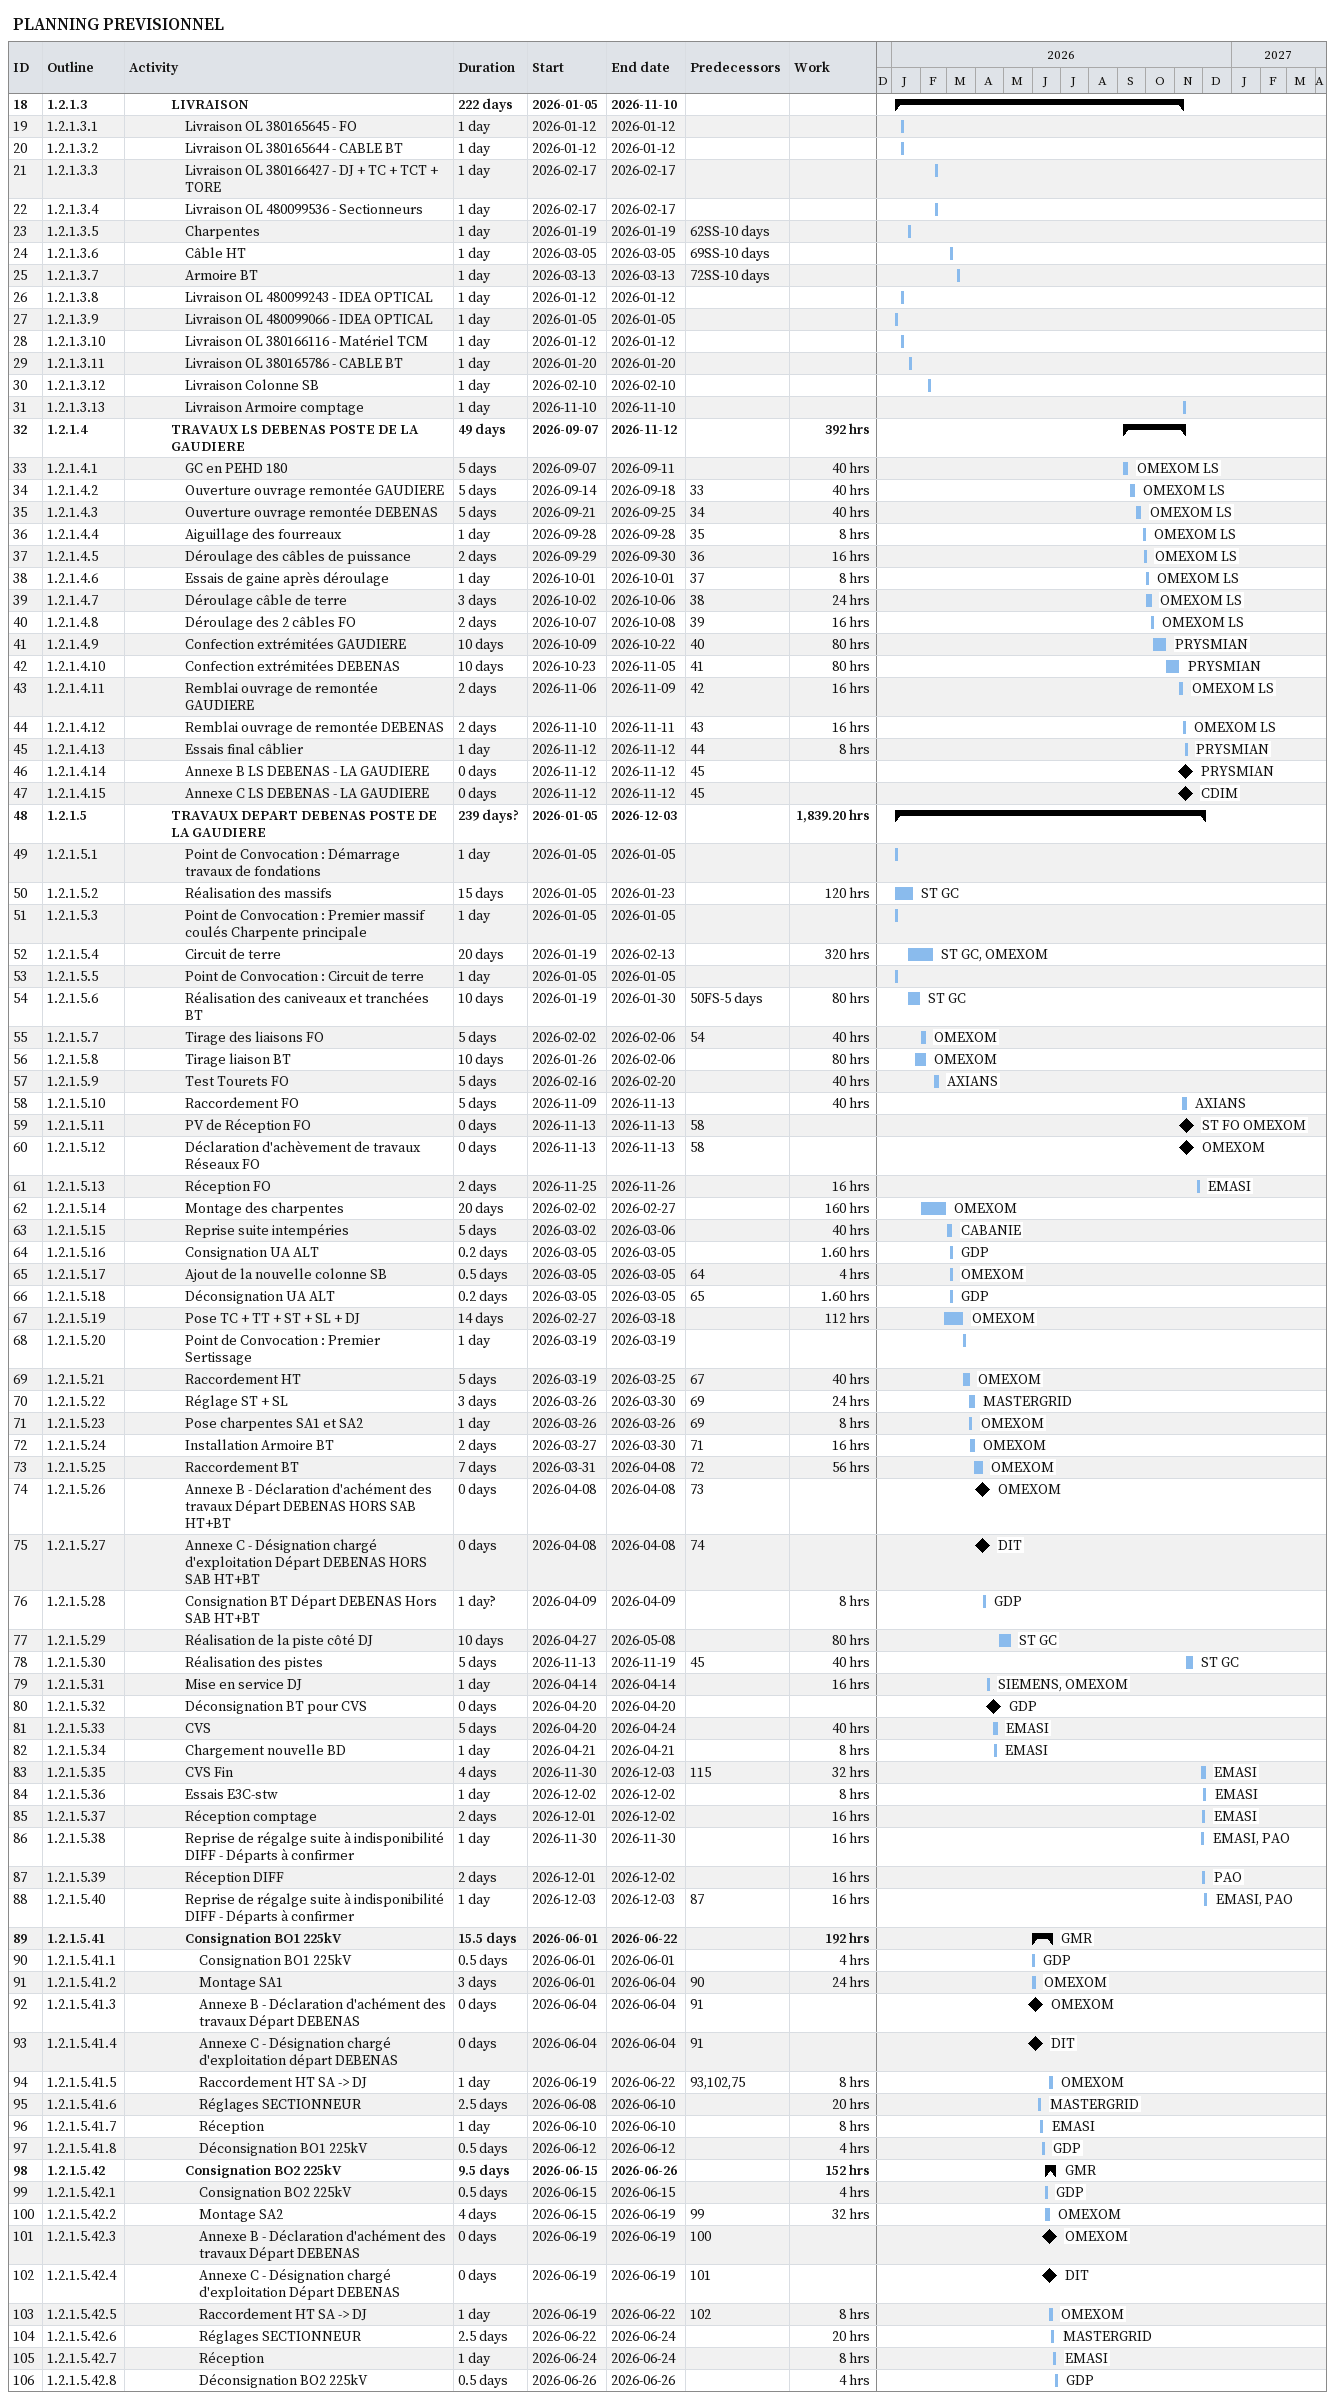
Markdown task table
PLANNING PREVISIONNEL

| ID | WBS | Task | Duration | Start | Finish | Predecessors | Resources | Work (h) |
|---|---|---|---|---|---|---|---|---|
| 18 | 1.2.1.3 | **LIVRAISON** | 222d | 2026-01-05 | 2026-11-10 |  |  |  |
| 19 | 1.2.1.3.1 | Livraison OL 380165645 - FO | 1d | 2026-01-12 | 2026-01-12 |  |  |  |
| 20 | 1.2.1.3.2 | Livraison OL 380165644 - CABLE BT | 1d | 2026-01-12 | 2026-01-12 |  |  |  |
| 21 | 1.2.1.3.3 | Livraison OL 380166427 - DJ + TC + TCT + TORE | 1d | 2026-02-17 | 2026-02-17 |  |  |  |
| 22 | 1.2.1.3.4 | Livraison OL 480099536 - Sectionneurs | 1d | 2026-02-17 | 2026-02-17 |  |  |  |
| 23 | 1.2.1.3.5 | Charpentes | 1d | 2026-01-19 | 2026-01-19 | 62SS-10d |  |  |
| 24 | 1.2.1.3.6 | Câble HT | 1d | 2026-03-05 | 2026-03-05 | 69SS-10d |  |  |
| 25 | 1.2.1.3.7 | Armoire BT | 1d | 2026-03-13 | 2026-03-13 | 72SS-10d |  |  |
| 26 | 1.2.1.3.8 | Livraison OL 480099243 - IDEA OPTICAL | 1d | 2026-01-12 | 2026-01-12 |  |  |  |
| 27 | 1.2.1.3.9 | Livraison OL 480099066 - IDEA OPTICAL | 1d | 2026-01-05 | 2026-01-05 |  |  |  |
| 28 | 1.2.1.3.10 | Livraison OL 380166116 - Matériel TCM | 1d | 2026-01-12 | 2026-01-12 |  |  |  |
| 29 | 1.2.1.3.11 | Livraison OL 380165786 - CABLE BT | 1d | 2026-01-20 | 2026-01-20 |  |  |  |
| 30 | 1.2.1.3.12 | Livraison Colonne SB | 1d | 2026-02-10 | 2026-02-10 |  |  |  |
| 31 | 1.2.1.3.13 | Livraison Armoire comptage | 1d | 2026-11-10 | 2026-11-10 |  |  |  |
| 32 | 1.2.1.4 | **TRAVAUX LS DEBENAS POSTE DE LA GAUDIERE** | 49d | 2026-09-07 | 2026-11-12 |  |  | 392 |
| 33 | 1.2.1.4.1 | GC en PEHD 180 | 5d | 2026-09-07 | 2026-09-11 |  | OMEXOM LS | 40 |
| 34 | 1.2.1.4.2 | Ouverture ouvrage remontée GAUDIERE | 5d | 2026-09-14 | 2026-09-18 | 33 | OMEXOM LS | 40 |
| 35 | 1.2.1.4.3 | Ouverture ouvrage remontée DEBENAS | 5d | 2026-09-21 | 2026-09-25 | 34 | OMEXOM LS | 40 |
| 36 | 1.2.1.4.4 | Aiguillage des fourreaux | 1d | 2026-09-28 | 2026-09-28 | 35 | OMEXOM LS | 8 |
| 37 | 1.2.1.4.5 | Déroulage des câbles de puissance | 2d | 2026-09-29 | 2026-09-30 | 36 | OMEXOM LS | 16 |
| 38 | 1.2.1.4.6 | Essais de gaine après déroulage | 1d | 2026-10-01 | 2026-10-01 | 37 | OMEXOM LS | 8 |
| 39 | 1.2.1.4.7 | Déroulage câble de terre | 3d | 2026-10-02 | 2026-10-06 | 38 | OMEXOM LS | 24 |
| 40 | 1.2.1.4.8 | Déroulage des 2 câbles FO | 2d | 2026-10-07 | 2026-10-08 | 39 | OMEXOM LS | 16 |
| 41 | 1.2.1.4.9 | Confection extrémitées GAUDIERE | 10d | 2026-10-09 | 2026-10-22 | 40 | PRYSMIAN | 80 |
| 42 | 1.2.1.4.10 | Confection extrémitées DEBENAS | 10d | 2026-10-23 | 2026-11-05 | 41 | PRYSMIAN | 80 |
| 43 | 1.2.1.4.11 | Remblai ouvrage de remontée GAUDIERE | 2d | 2026-11-06 | 2026-11-09 | 42 | OMEXOM LS | 16 |
| 44 | 1.2.1.4.12 | Remblai ouvrage de remontée DEBENAS | 2d | 2026-11-10 | 2026-11-11 | 43 | OMEXOM LS | 16 |
| 45 | 1.2.1.4.13 | Essais final câblier | 1d | 2026-11-12 | 2026-11-12 | 44 | PRYSMIAN | 8 |
| 46 | 1.2.1.4.14 | Annexe B LS DEBENAS - LA GAUDIERE | 0d | 2026-11-12 | 2026-11-12 | 45 | PRYSMIAN |  |
| 47 | 1.2.1.4.15 | Annexe C LS DEBENAS - LA GAUDIERE | 0d | 2026-11-12 | 2026-11-12 | 45 | CDIM |  |
| 48 | 1.2.1.5 | **TRAVAUX DEPART DEBENAS POSTE DE LA GAUDIERE** | 239d? | 2026-01-05 | 2026-12-03 |  |  | 1839.20 |
| 49 | 1.2.1.5.1 | Point de Convocation : Démarrage travaux de fondations | 1d | 2026-01-05 | 2026-01-05 |  |  |  |
| 50 | 1.2.1.5.2 | Réalisation des massifs | 15d | 2026-01-05 | 2026-01-23 |  | ST GC | 120 |
| 51 | 1.2.1.5.3 | Point de Convocation : Premier massif coulés Charpente principale | 1d | 2026-01-05 | 2026-01-05 |  |  |  |
| 52 | 1.2.1.5.4 | Circuit de terre | 20d | 2026-01-19 | 2026-02-13 |  | ST GC, OMEXOM | 320 |
| 53 | 1.2.1.5.5 | Point de Convocation : Circuit de terre | 1d | 2026-01-05 | 2026-01-05 |  |  |  |
| 54 | 1.2.1.5.6 | Réalisation des caniveaux et tranchées BT | 10d | 2026-01-19 | 2026-01-30 | 50FS-5d | ST GC | 80 |
| 55 | 1.2.1.5.7 | Tirage des liaisons FO | 5d | 2026-02-02 | 2026-02-06 | 54 | OMEXOM | 40 |
| 56 | 1.2.1.5.8 | Tirage liaison BT | 10d | 2026-01-26 | 2026-02-06 |  | OMEXOM | 80 |
| 57 | 1.2.1.5.9 | Test Tourets FO | 5d | 2026-02-16 | 2026-02-20 |  | AXIANS | 40 |
| 58 | 1.2.1.5.10 | Raccordement FO | 5d | 2026-11-09 | 2026-11-13 |  | AXIANS | 40 |
| 59 | 1.2.1.5.11 | PV de Réception FO | 0d | 2026-11-13 | 2026-11-13 | 58 | ST FO OMEXOM |  |
| 60 | 1.2.1.5.12 | Déclaration d'achèvement de travaux Réseaux FO | 0d | 2026-11-13 | 2026-11-13 | 58 | OMEXOM |  |
| 61 | 1.2.1.5.13 | Réception FO | 2d | 2026-11-25 | 2026-11-26 |  | EMASI | 16 |
| 62 | 1.2.1.5.14 | Montage des charpentes | 20d | 2026-02-02 | 2026-02-27 |  | OMEXOM | 160 |
| 63 | 1.2.1.5.15 | Reprise suite intempéries | 5d | 2026-03-02 | 2026-03-06 |  | CABANIE | 40 |
| 64 | 1.2.1.5.16 | Consignation UA ALT | 0.2d | 2026-03-05 | 2026-03-05 |  | GDP | 1.60 |
| 65 | 1.2.1.5.17 | Ajout de la nouvelle colonne SB | 0.5d | 2026-03-05 | 2026-03-05 | 64 | OMEXOM | 4 |
| 66 | 1.2.1.5.18 | Déconsignation UA ALT | 0.2d | 2026-03-05 | 2026-03-05 | 65 | GDP | 1.60 |
| 67 | 1.2.1.5.19 | Pose TC + TT + ST + SL + DJ | 14d | 2026-02-27 | 2026-03-18 |  | OMEXOM | 112 |
| 68 | 1.2.1.5.20 | Point de Convocation : Premier Sertissage | 1d | 2026-03-19 | 2026-03-19 |  |  |  |
| 69 | 1.2.1.5.21 | Raccordement HT | 5d | 2026-03-19 | 2026-03-25 | 67 | OMEXOM | 40 |
| 70 | 1.2.1.5.22 | Réglage ST + SL | 3d | 2026-03-26 | 2026-03-30 | 69 | MASTERGRID | 24 |
| 71 | 1.2.1.5.23 | Pose charpentes SA1 et SA2 | 1d | 2026-03-26 | 2026-03-26 | 69 | OMEXOM | 8 |
| 72 | 1.2.1.5.24 | Installation Armoire BT | 2d | 2026-03-27 | 2026-03-30 | 71 | OMEXOM | 16 |
| 73 | 1.2.1.5.25 | Raccordement BT | 7d | 2026-03-31 | 2026-04-08 | 72 | OMEXOM | 56 |
| 74 | 1.2.1.5.26 | Annexe B - Déclaration d'achément des travaux Départ DEBENAS HORS SAB HT+BT | 0d | 2026-04-08 | 2026-04-08 | 73 | OMEXOM |  |
| 75 | 1.2.1.5.27 | Annexe C - Désignation chargé d'exploitation Départ DEBENAS HORS SAB HT+BT | 0d | 2026-04-08 | 2026-04-08 | 74 | DIT |  |
| 76 | 1.2.1.5.28 | Consignation BT Départ DEBENAS Hors SAB HT+BT | 1d? | 2026-04-09 | 2026-04-09 |  | GDP | 8 |
| 77 | 1.2.1.5.29 | Réalisation de la piste côté DJ | 10d | 2026-04-27 | 2026-05-08 |  | ST GC | 80 |
| 78 | 1.2.1.5.30 | Réalisation des pistes | 5d | 2026-11-13 | 2026-11-19 | 45 | ST GC | 40 |
| 79 | 1.2.1.5.31 | Mise en service DJ | 1d | 2026-04-14 | 2026-04-14 |  | SIEMENS, OMEXOM | 16 |
| 80 | 1.2.1.5.32 | Déconsignation BT pour CVS | 0d | 2026-04-20 | 2026-04-20 |  | GDP |  |
| 81 | 1.2.1.5.33 | CVS | 5d | 2026-04-20 | 2026-04-24 |  | EMASI | 40 |
| 82 | 1.2.1.5.34 | Chargement nouvelle BD | 1d | 2026-04-21 | 2026-04-21 |  | EMASI | 8 |
| 83 | 1.2.1.5.35 | CVS Fin | 4d | 2026-11-30 | 2026-12-03 | 115 | EMASI | 32 |
| 84 | 1.2.1.5.36 | Essais E3C-stw | 1d | 2026-12-02 | 2026-12-02 |  | EMASI | 8 |
| 85 | 1.2.1.5.37 | Réception comptage | 2d | 2026-12-01 | 2026-12-02 |  | EMASI | 16 |
| 86 | 1.2.1.5.38 | Reprise de régalge suite à indisponibilité DIFF - Départs à confirmer | 1d | 2026-11-30 | 2026-11-30 |  | EMASI, PAO | 16 |
| 87 | 1.2.1.5.39 | Réception DIFF | 2d | 2026-12-01 | 2026-12-02 |  | PAO | 16 |
| 88 | 1.2.1.5.40 | Reprise de régalge suite à indisponibilité DIFF - Départs à confirmer | 1d | 2026-12-03 | 2026-12-03 | 87 | EMASI, PAO | 16 |
| 89 | 1.2.1.5.41 | **Consignation BO1 225kV** | 15.5d | 2026-06-01 | 2026-06-22 |  | GMR | 192 |
| 90 | 1.2.1.5.41.1 | Consignation BO1 225kV | 0.5d | 2026-06-01 | 2026-06-01 |  | GDP | 4 |
| 91 | 1.2.1.5.41.2 | Montage SA1 | 3d | 2026-06-01 | 2026-06-04 | 90 | OMEXOM | 24 |
| 92 | 1.2.1.5.41.3 | Annexe B - Déclaration d'achément des travaux Départ DEBENAS | 0d | 2026-06-04 | 2026-06-04 | 91 | OMEXOM |  |
| 93 | 1.2.1.5.41.4 | Annexe C - Désignation chargé d'exploitation départ DEBENAS | 0d | 2026-06-04 | 2026-06-04 | 91 | DIT |  |
| 94 | 1.2.1.5.41.5 | Raccordement HT SA -> DJ | 1d | 2026-06-19 | 2026-06-22 | 93, 102, 75 | OMEXOM | 8 |
| 95 | 1.2.1.5.41.6 | Réglages SECTIONNEUR | 2.5d | 2026-06-08 | 2026-06-10 |  | MASTERGRID | 20 |
| 96 | 1.2.1.5.41.7 | Réception | 1d | 2026-06-10 | 2026-06-10 |  | EMASI | 8 |
| 97 | 1.2.1.5.41.8 | Déconsignation BO1 225kV | 0.5d | 2026-06-12 | 2026-06-12 |  | GDP | 4 |
| 98 | 1.2.1.5.42 | **Consignation BO2 225kV** | 9.5d | 2026-06-15 | 2026-06-26 |  | GMR | 152 |
| 99 | 1.2.1.5.42.1 | Consignation BO2 225kV | 0.5d | 2026-06-15 | 2026-06-15 |  | GDP | 4 |
| 100 | 1.2.1.5.42.2 | Montage SA2 | 4d | 2026-06-15 | 2026-06-19 | 99 | OMEXOM | 32 |
| 101 | 1.2.1.5.42.3 | Annexe B - Déclaration d'achément des travaux Départ DEBENAS | 0d | 2026-06-19 | 2026-06-19 | 100 | OMEXOM |  |
| 102 | 1.2.1.5.42.4 | Annexe C - Désignation chargé d'exploitation Départ DEBENAS | 0d | 2026-06-19 | 2026-06-19 | 101 | DIT |  |
| 103 | 1.2.1.5.42.5 | Raccordement HT SA -> DJ | 1d | 2026-06-19 | 2026-06-22 | 102 | OMEXOM | 8 |
| 104 | 1.2.1.5.42.6 | Réglages SECTIONNEUR | 2.5d | 2026-06-22 | 2026-06-24 |  | MASTERGRID | 20 |
| 105 | 1.2.1.5.42.7 | Réception | 1d | 2026-06-24 | 2026-06-24 |  | EMASI | 8 |
| 106 | 1.2.1.5.42.8 | Déconsignation BO2 225kV | 0.5d | 2026-06-26 | 2026-06-26 |  | GDP | 4 |
